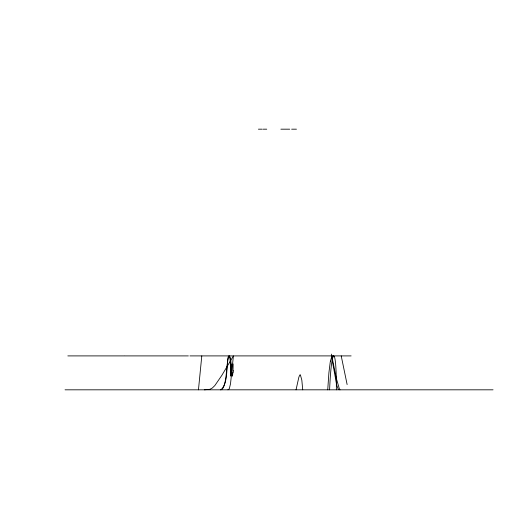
<?xml version="1.0" encoding="UTF-8"?>
<svg xmlns="http://www.w3.org/2000/svg" width="519" height="519" viewBox="0 0 519 519"><rect width="100%" height="100%" fill="white"/><g stroke="black" fill="none" stroke-linecap="round" stroke-linejoin="round"><path stroke-width="0.78" d="M231.065 363.962L230.838 376.126L230.125 359.693L229.404 355.917L230.527 358.292A22.09 21.999 -70.1 0 1 230.611 358.765L232.136 374.835A14.707 9.374 88.1 0 0 232.188 375.172L232.214 375.386A4.178 2.692 88.3 0 0 232.317 375.892L232.343 376.003M233.154 363.884L233.025 370.527M329.604 389.821C331.492 345.297 336.533 344.233 336.364 389.821M327.729 389.821L328.903 372.759L330.227 362.113A44.725 38.97 81.1 0 1 330.428 361.133M232.927 372.194L232.525 375.951M198.453 389.821L201.794 355.904M330.415 361.133L331.622 357.066L333.088 355.904M296.038 389.821L298.879 377.105L299.852 374.919L300.352 374.789L301.824 380.083L302.733 389.821M220.523 389.821C223.429 389.341 224 385.74 224.759 383.424A38.763 38.763 0 0 0 225.097 381.958L225.746 378.234A96.579 96.573 15.3 0 0 226.135 375.185L227.867 358.415A21.441 21.298 86.9 0 1 227.958 357.948C228.185 357.28 228.165 356.144 228.983 355.911C225.499 364.403 229.054 381.653 221.152 389.724A2.095 2.095 0 0 1 220.945 389.782M227.932 389.821L229.281 388.789L230.52 383.788L233.407 355.904L221.743 375.516L214.821 385.585L212.29 388.037L209.923 389.295L204.324 389.821M258.41 129.179L262.283 129.179M263.243 129.179L266.753 129.179M280.87 129.179L289.706 129.179M291.639 129.179L296.459 129.179M67.827 355.904L124.145 355.904M124.605 355.904L188.365 355.904M189.935 355.904L351.129 355.904M65.044 389.821L493.05 389.821M333.114 355.904L333.749 356.735M340.055 389.821L338.291 389.224L336.786 385.403L331.42 355.904M339.724 389.38L339.653 389.289A3.964 3.348 -77.5 0 1 339.387 388.932L336.221 377.975L331.42 354.114M341.217 355.904L347.133 384.56M233.355 370.56A73.88 67.95 71.4 0 1 233.258 372.24"/></g></svg>
